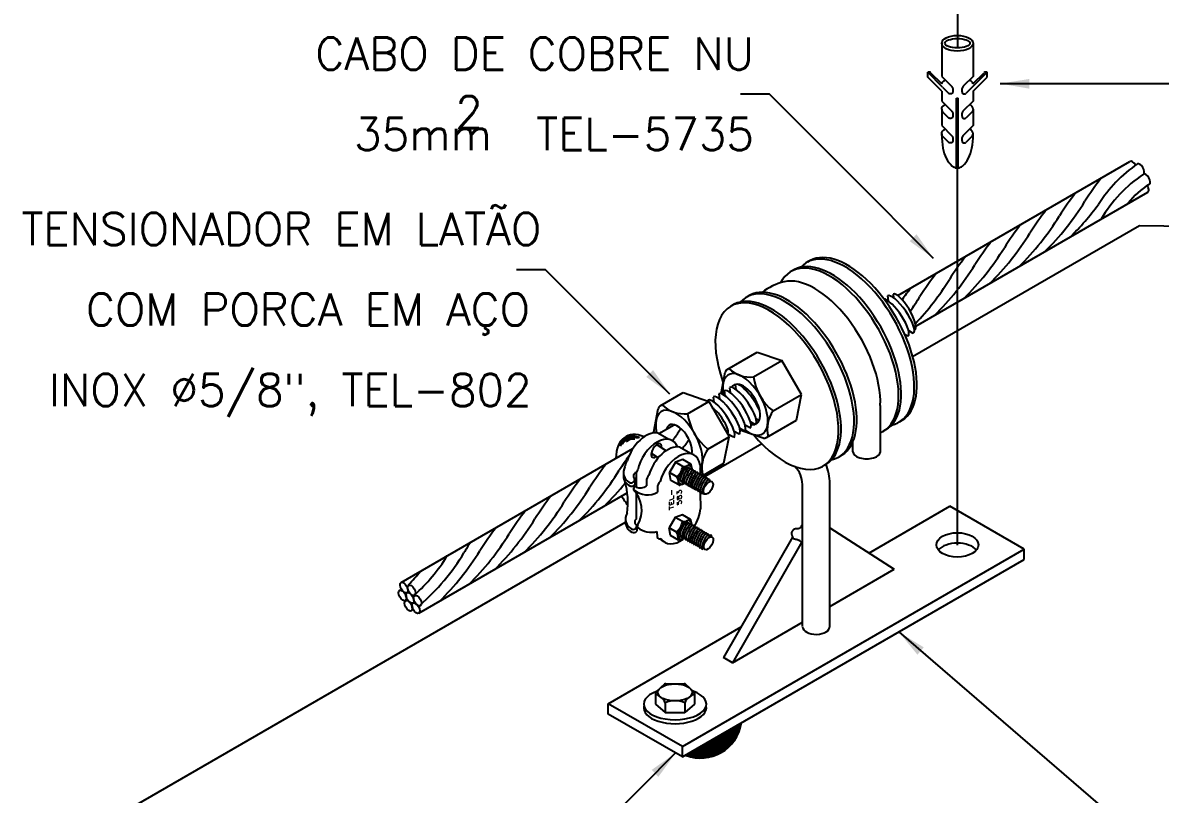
# Model space of a CAD drawing. Header units: millimetres. Extents: x -5911.2 to -5896.7, y -4777.2 to -4762.7.
# Drawn here: x -5908.96 to -5901.89, y -4770.93 to -4766.14 of the extents above; entities that cross this region are included whole.
import ezdxf
from ezdxf.enums import TextEntityAlignment as Align

# ---------------------------------------------------------------- set-up
doc = ezdxf.new("R2010")
doc.units = ezdxf.units.MM
doc.header["$LTSCALE"] = 10
doc.linetypes.add('DASHDOT2', pattern=[0.5, 0.25, -0.125, 0, -0.125])
doc.layers.add('Termotécnica', color=7, linetype='Continuous')
doc.styles.add('140CL', font='romans.shx', dxfattribs={"height": 3.5})
doc.styles.add('r80', font='romans.shx')

msp = doc.modelspace()

# ---------------------------------------------------------------- linework, layer by layer
at = {"layer": 'Termotécnica', "color": 1, "linetype": 'DASHDOT2'}
for p, q in [((-5903.1479, -4765.9825), (-5903.1479, -4766.2952)), ((-5903.1479, -4769.3852), (-5903.1479, -4766.6066))]:
    msp.add_line(p, q, dxfattribs=at)
at = {"layer": 'Termotécnica', "color": 2}
for p, q in [((-5903.2455, -4766.2659), (-5903.2455, -4766.4719)), ((-5903.0504, -4766.2659), (-5903.0504, -4766.4719)), ((-5903.3322, -4766.4771), (-5903.3322, -4766.4464)), ((-5903.2403, -4766.5384), (-5903.3322, -4766.4464)), ((-5903.2449, -4766.5184), (-5903.3147, -4766.4486)), ((-5903.2455, -4766.4719), (-5903.1842, -4766.5332)), ((-5903.0504, -4766.4719), (-5903.1117, -4766.5332)), ((-5903.0556, -4766.5384), (-5902.9636, -4766.4464)), ((-5903.0509, -4766.5184), (-5902.9811, -4766.4486)), ((-5902.9636, -4766.4771), (-5902.9636, -4766.4464)), ((-5903.2455, -4766.5638), (-5903.3322, -4766.4771)), ((-5903.2403, -4766.5384), (-5903.2003, -4766.5783)), ((-5903.0556, -4766.5384), (-5903.0955, -4766.5783)), ((-5903.0504, -4766.5638), (-5902.9636, -4766.4771)), ((-5902.8814, -4766.5167), (-5900.7099, -4766.5167)), ((-5904.3156, -4766.5832), (-5904.4958, -4766.5832)), ((-5903.8085, -4767.0903), (-5904.3156, -4766.5832)), ((-5903.2455, -4766.5638), (-5903.2455, -4766.6251)), ((-5903.1534, -4767.0406), (-5903.1534, -4766.6066)), ((-5903.1534, -4766.6066), (-5903.1425, -4766.6066)), ((-5903.1425, -4767.0406), (-5903.1425, -4766.6066)), ((-5903.0504, -4766.5638), (-5903.0504, -4766.6251)), ((-5903.2455, -4766.6251), (-5903.1824, -4766.6882)), ((-5903.2455, -4766.6759), (-5903.2455, -4766.7774)), ((-5903.0504, -4766.6251), (-5903.1135, -4766.6882)), ((-5903.0504, -4766.6759), (-5903.0504, -4766.7774)), ((-5903.2455, -4766.7774), (-5903.1824, -4766.8405)), ((-5903.0504, -4766.7774), (-5903.1135, -4766.8405)), ((-5903.2403, -4766.843), (-5903.2003, -4766.8829)), ((-5903.1824, -4766.8405), (-5903.1818, -4766.8415)), ((-5903.1135, -4766.8405), (-5903.1141, -4766.8415)), ((-5903.0556, -4766.843), (-5903.0955, -4766.8829)), ((-5903.5186, -4767.8336), (-5902.0752, -4767.0002)), ((-5903.2962, -4767.6026), (-5903.8085, -4767.0903)), ((-5903.407, -4768.0245), (-5901.9646, -4767.1917)), ((-5903.4261, -4768.2118), (-5902.0161, -4767.3977)), ((-5905.7073, -4767.673), (-5905.8875, -4767.673)), ((-5904.9343, -4768.446), (-5905.7073, -4767.673)), ((-5903.5821, -4767.8357), (-5903.578, -4767.8668)), ((-5903.5474, -4767.8241), (-5903.544, -4767.848)), ((-5903.4554, -4768.0866), (-5903.4758, -4768.075)), ((-5903.422, -4768.0683), (-5903.4516, -4768.0515)), ((-5904.5791, -4768.2931), (-5904.392, -4768.1851)), ((-5904.4152, -4768.3394), (-5904.2394, -4768.2379)), ((-5904.392, -4768.1851), (-5904.2394, -4768.2379)), ((-5904.1174, -4768.4492), (-5904.2394, -4768.2379)), ((-5904.6165, -4768.443), (-5904.5908, -4768.3096)), ((-5904.9953, -4768.5194), (-5904.8522, -4768.4367)), ((-5904.8522, -4768.4367), (-5904.6937, -4768.4917)), ((-5904.6315, -4768.445), (-5904.6274, -4768.4761)), ((-5904.5976, -4768.4254), (-5904.5935, -4768.4565)), ((-5904.5634, -4768.4063), (-5904.5594, -4768.4368)), ((-5904.5295, -4768.3867), (-5904.5255, -4768.4172)), ((-5904.4926, -4768.3894), (-5904.4916, -4768.3976)), ((-5904.2932, -4768.5507), (-5904.1174, -4768.4492)), ((-5904.1479, -4768.6078), (-5904.1174, -4768.4492)), ((-5904.8251, -4768.5675), (-5904.6937, -4768.4917)), ((-5904.6993, -4768.4842), (-5904.6986, -4768.49)), ((-5904.6937, -4768.4917), (-5904.567, -4768.7111)), ((-5904.6654, -4768.4646), (-5904.6614, -4768.4957)), ((-5903.6264, -4768.8043), (-5903.6264, -4768.5165)), ((-5905.0352, -4768.6806), (-5905.0075, -4768.5365)), ((-5905.0042, -4768.6913), (-5904.908, -4768.6358)), ((-5904.4708, -4768.6752), (-5904.5016, -4768.6577)), ((-5904.4372, -4768.6554), (-5904.4677, -4768.6381)), ((-5904.4032, -4768.6358), (-5904.4337, -4768.6186)), ((-5904.3825, -4768.6088), (-5904.3998, -4768.599)), ((-5904.335, -4768.7158), (-5904.1479, -4768.6078)), ((-5904.6983, -4768.7869), (-5904.567, -4768.7111)), ((-5904.5987, -4768.8758), (-5904.567, -4768.7111)), ((-5904.5386, -4768.7143), (-5904.578, -4768.692)), ((-5904.5047, -4768.6947), (-5904.5355, -4768.6773)), ((-5904.4886, -4768.6715), (-5904.3552, -4768.7178)), ((-5906.6062, -4769.6162), (-5905.1646, -4768.7839)), ((-5904.9578, -4768.7974), (-5905.0176, -4768.7597)), ((-5904.7252, -4768.9618), (-5904.3644, -4768.7535)), ((-5903.7971, -4768.8043), (-5903.7971, -4768.7392)), ((-5905.0072, -4768.8414), (-5905.0499, -4768.8145)), ((-5904.9007, -4768.869), (-5904.9379, -4768.9334)), ((-5904.8542, -4768.8529), (-5904.9007, -4768.869)), ((-5904.8553, -4768.8953), (-5904.9007, -4768.869)), ((-5904.8053, -4768.8812), (-5904.8542, -4768.8529)), ((-5904.7372, -4768.9558), (-5904.5987, -4768.8758)), ((-5904.892, -4768.9597), (-5904.9379, -4768.9334)), ((-5904.9286, -4768.9817), (-5904.9379, -4768.9334)), ((-5904.8237, -4768.9035), (-5904.8236, -4768.9096)), ((-5904.8115, -4768.904), (-5904.8114, -4768.9167)), ((-5904.7951, -4768.9204), (-5904.8017, -4768.8862)), ((-5904.7992, -4768.9111), (-5904.7991, -4768.9238)), ((-5904.787, -4768.9182), (-5904.7869, -4768.9308)), ((-5904.774, -4768.9259), (-5904.7739, -4768.9385)), ((-5904.7619, -4768.9326), (-5904.7618, -4768.9453)), ((-5904.7496, -4768.9397), (-5904.7495, -4768.9523)), ((-5904.7373, -4768.9467), (-5904.7372, -4768.9594)), ((-5904.8797, -4769.01), (-5904.9286, -4768.9817)), ((-5904.8447, -4769.0006), (-5904.8735, -4769.0106)), ((-5904.8658, -4768.9878), (-5904.8578, -4768.9817)), ((-5904.8543, -4768.9955), (-5904.8455, -4768.9887)), ((-5904.8421, -4769.0026), (-5904.8333, -4768.9958)), ((-5904.8299, -4769.0096), (-5904.8219, -4769.0035)), ((-5904.8168, -4769.0173), (-5904.8088, -4769.0112)), ((-5904.7252, -4768.9536), (-5904.7251, -4768.9663)), ((-5904.7132, -4768.9606), (-5904.7131, -4768.9732)), ((-5904.7012, -4768.9678), (-5904.7011, -4768.9804)), ((-5904.6883, -4768.9758), (-5904.6882, -4768.9885)), ((-5904.1109, -4769.8894), (-5904.111, -4769.0023)), ((-5903.9402, -4769.8894), (-5903.9403, -4769.0023)), ((-5906.4956, -4769.8077), (-5905.1997, -4769.0595)), ((-5904.8047, -4769.0241), (-5904.7967, -4769.0179)), ((-5904.7924, -4769.0311), (-5904.7844, -4769.025)), ((-5904.7801, -4769.0382), (-5904.7721, -4769.0321)), ((-5904.7681, -4769.0451), (-5904.7601, -4769.039)), ((-5904.756, -4769.052), (-5904.748, -4769.0459)), ((-5904.744, -4769.0592), (-5904.736, -4769.0531)), ((-5904.7311, -4769.0673), (-5904.7231, -4769.0611)), ((-5903.6975, -4769.4334), (-5903.1941, -4769.1427)), ((-5902.7322, -4769.4094), (-5903.1941, -4769.1427)), ((-5904.9028, -4769.212), (-5904.94, -4769.2764)), ((-5904.8563, -4769.1958), (-5904.9028, -4769.212)), ((-5904.8573, -4769.2382), (-5904.9028, -4769.212)), ((-5904.8074, -4769.2241), (-5904.8563, -4769.1958)), ((-5904.7972, -4769.2633), (-5904.8038, -4769.2291)), ((-5908.3948, -4771.0805), (-5905.2113, -4769.2424)), ((-5904.8941, -4769.3027), (-5904.94, -4769.2764)), ((-5904.9307, -4769.3247), (-5904.94, -4769.2764)), ((-5904.8258, -4769.2465), (-5904.8257, -4769.2526)), ((-5904.8258, -4769.2465), (-5904.8257, -4769.2526)), ((-5904.8136, -4769.247), (-5904.8135, -4769.2596)), ((-5904.8013, -4769.254), (-5904.8012, -4769.2667)), ((-5904.7891, -4769.2611), (-5904.789, -4769.2738)), ((-5904.7761, -4769.2688), (-5904.776, -4769.2815)), ((-5904.764, -4769.2755), (-5904.7639, -4769.2882)), ((-5904.7517, -4769.2826), (-5904.7516, -4769.2953)), ((-5904.7394, -4769.2897), (-5904.7393, -4769.3023)), ((-5904.7273, -4769.2966), (-5904.7272, -4769.3092)), ((-5903.9402, -4769.2769), (-5903.541, -4769.5343)), ((-5904.8818, -4769.3529), (-5904.9307, -4769.3247)), ((-5904.8468, -4769.3435), (-5904.8756, -4769.3535)), ((-5904.8679, -4769.3308), (-5904.8599, -4769.3246)), ((-5904.8679, -4769.3308), (-5904.8599, -4769.3246)), ((-5904.8564, -4769.3384), (-5904.8476, -4769.3317)), ((-5904.8442, -4769.3455), (-5904.8354, -4769.3388)), ((-5904.8319, -4769.3526), (-5904.824, -4769.3464)), ((-5904.8189, -4769.3603), (-5904.8109, -4769.3542)), ((-5904.8068, -4769.367), (-5904.7988, -4769.3609)), ((-5904.7945, -4769.3741), (-5904.7865, -4769.3679)), ((-5904.7153, -4769.3035), (-5904.7152, -4769.3162)), ((-5904.7033, -4769.3107), (-5904.7032, -4769.3234)), ((-5904.691, -4769.3184), (-5904.6909, -4769.3311)), ((-5904.6774, -4769.3229), (-5904.6781, -4769.3322)), ((-5904.1718, -4769.3354), (-5904.6014, -4770.0826)), ((-5904.1147, -4769.3644), (-5904.546, -4770.1146)), ((-5904.8569, -4770.6361), (-5902.7322, -4769.4094)), ((-5904.7822, -4769.3811), (-5904.7742, -4769.375)), ((-5904.7702, -4769.388), (-5904.7622, -4769.3819)), ((-5904.7581, -4769.395), (-5904.7501, -4769.3889)), ((-5904.7461, -4769.4022), (-5904.7381, -4769.3961)), ((-5904.7337, -4769.4108), (-5904.7232, -4769.403)), ((-5902.7322, -4769.4734), (-5902.7322, -4769.4094)), ((-5904.8569, -4770.7001), (-5902.7322, -4769.4734)), ((-5903.9402, -4769.7649), (-5903.541, -4769.5343)), ((-5904.546, -4770.1146), (-5904.1109, -4769.8634)), ((-5905.3188, -4770.3694), (-5904.4918, -4769.892)), ((-5903.5123, -4769.9238), (-5902.2152, -4771.0403)), ((-5904.546, -4770.1146), (-5904.6014, -4770.0826)), ((-5904.9674, -4770.2487), (-5905.0208, -4770.2949)), ((-5904.9595, -4770.2457), (-5904.8467, -4770.2457)), ((-5904.8387, -4770.2487), (-5904.7854, -4770.2949)), ((-5905.025, -4770.3041), (-5905.025, -4770.3717)), ((-5904.7811, -4770.3041), (-5904.7811, -4770.3717)), ((-5905.3188, -4770.4334), (-5905.3188, -4770.3694)), ((-5904.8569, -4770.6361), (-5905.3188, -4770.3694)), ((-5905.025, -4770.3717), (-5904.964, -4770.4245)), ((-5904.964, -4770.3634), (-5904.964, -4770.4245)), ((-5904.964, -4770.4245), (-5904.8421, -4770.4245)), ((-5904.8421, -4770.3634), (-5904.8421, -4770.4245)), ((-5904.7811, -4770.3717), (-5904.8421, -4770.4245)), ((-5904.8569, -4770.7001), (-5905.3188, -4770.4334)), ((-5904.8569, -4770.7001), (-5904.8569, -4770.6361)), ((-5904.8991, -4770.6757), (-5907.4551, -4773.2316))]:
    msp.add_line(p, q, dxfattribs=at)
at = {"layer": 'Termotécnica', "color": 3}
for p, q in [((-5904.9413, -4768.7276), (-5905.0109, -4768.6875)), ((-5904.8073, -4768.8157), (-5904.876, -4768.7755)), ((-5905.1447, -4768.9337), (-5905.1447, -4769.0226)), ((-5904.7464, -4768.886), (-5904.7464, -4768.9498)), ((-5905.1538, -4768.9773), (-5905.1537, -4769.0094)), ((-5905.0802, -4768.9861), (-5905.0802, -4769.0165)), ((-5904.8336, -4768.9967), (-5904.8352, -4768.9973)), ((-5905.1447, -4769.0586), (-5905.1447, -4769.2219)), ((-5905.0113, -4769.026), (-5905.0113, -4769.0544)), ((-5904.7462, -4769.0578), (-5904.7454, -4769.1615)), ((-5905.141, -4769.2655), (-5905.1409, -4769.2976)), ((-5905.0159, -4769.2995), (-5905.0144, -4769.3357)), ((-5904.9719, -4769.3628), (-5904.9948, -4769.3449)), ((-5904.8357, -4769.3397), (-5904.8373, -4769.3402))]:
    msp.add_line(p, q, dxfattribs=at)
at = {"layer": 'Termotécnica', "color": 2}
for points in [[(-5903.2449, -4766.5184, -0.122515), (-5903.2395, -4766.5071, -0.074458), (-5903.2241, -4766.4933, -0.064948)], [(-5903.0509, -4766.5184, 0.122515), (-5903.0563, -4766.5071, 0.074458), (-5903.0718, -4766.4933)], [(-5903.2455, -4766.6759), (-5903.2455, -4766.6759, -0.174705), (-5903.2395, -4766.6594, -0.071912), (-5903.2247, -4766.6459)], [(-5903.2455, -4766.6759, 0.215113), (-5903.2397, -4766.6913), (-5903.2397, -4766.6913), (-5903.2003, -4766.7306)], [(-5903.2241, -4766.6456), (-5903.2241, -4766.6456, -0.001267), (-5903.2244, -4766.6462)], [(-5903.0502, -4766.6759, -0.215113), (-5903.056, -4766.6913), (-5903.056, -4766.6913), (-5903.0954, -4766.7306)], [(-5903.0502, -4766.6759), (-5903.0502, -4766.6759, 0.174705), (-5903.0562, -4766.6594, 0.071912), (-5903.071, -4766.6459)], [(-5903.2455, -4766.8282, -0.174705), (-5903.2395, -4766.8117, -0.074458), (-5903.2241, -4766.7979)], [(-5903.0504, -4766.8282, 0.174705), (-5903.0563, -4766.8117, 0.071912), (-5903.0712, -4766.7982)], [(-5903.2455, -4766.8281, 0.003685), (-5903.2455, -4766.8345, 0.048405), (-5903.2374, -4766.9182, 0.062165), (-5903.217, -4766.9804, 0.102796), (-5903.1806, -4767.0286, 0.153617), (-5903.1534, -4767.0406)], [(-5903.2417, -4766.8418, -0.138405), (-5903.2455, -4766.8282, -0.174705)], [(-5903.2403, -4766.843, -0.021127), (-5903.2417, -4766.8418, -0.170198)], [(-5903.1425, -4767.0406, 0.153617), (-5903.1153, -4767.0286, 0.102796), (-5903.0789, -4766.9804, 0.062165), (-5903.0584, -4766.9182, 0.048405), (-5903.0503, -4766.8345, 0.003585), (-5903.0504, -4766.8283)], [(-5903.0556, -4766.843, 0.021127), (-5903.0542, -4766.8418)], [(-5903.0542, -4766.8418, 0.174705), (-5903.0504, -4766.8282)]]:
    msp.add_lwpolyline(points, format="xyb", dxfattribs=at)
for points in [[(-5903.1842, -4766.5332), (-5903.1829, -4766.5351), (-5903.1818, -4766.5369), (-5903.1808, -4766.5385), (-5903.18, -4766.5399), (-5903.1793, -4766.5412), (-5903.1787, -4766.5424), (-5903.1782, -4766.5435), (-5903.1778, -4766.5445), (-5903.1774, -4766.5454), (-5903.1771, -4766.5462), (-5903.1768, -4766.547), (-5903.1766, -4766.5478), (-5903.1763, -4766.5485), (-5903.1762, -4766.5492), (-5903.176, -4766.55), (-5903.1759, -4766.5507), (-5903.1757, -4766.5515), (-5903.1756, -4766.5523), (-5903.1755, -4766.5531), (-5903.1754, -4766.5539), (-5903.1754, -4766.5548), (-5903.1753, -4766.5557), (-5903.1753, -4766.5566), (-5903.1753, -4766.5575), (-5903.1753, -4766.5584), (-5903.1754, -4766.5593), (-5903.1755, -4766.5603), (-5903.1756, -4766.5612), (-5903.1757, -4766.5622), (-5903.1758, -4766.5631), (-5903.176, -4766.564), (-5903.1761, -4766.5649), (-5903.1762, -4766.5658), (-5903.1764, -4766.5667), (-5903.1765, -4766.5675), (-5903.1767, -4766.5683), (-5903.1769, -4766.5692), (-5903.177, -4766.57), (-5903.1772, -4766.5707), (-5903.1774, -4766.5715), (-5903.1777, -4766.5722), (-5903.178, -4766.573), (-5903.1782, -4766.5737), (-5903.1785, -4766.5744), (-5903.1789, -4766.575), (-5903.1792, -4766.5756), (-5903.1796, -4766.5762), (-5903.18, -4766.5767), (-5903.1804, -4766.5772), (-5903.1808, -4766.5776), (-5903.1812, -4766.578), (-5903.1816, -4766.5784), (-5903.1821, -4766.5787), (-5903.1826, -4766.579), (-5903.183, -4766.5792), (-5903.1835, -4766.5795), (-5903.184, -4766.5796), (-5903.1845, -4766.5798), (-5903.185, -4766.58), (-5903.1856, -4766.5801), (-5903.1862, -4766.5802), (-5903.1869, -4766.5803), (-5903.1876, -4766.5804), (-5903.1885, -4766.5805), (-5903.1894, -4766.5805), (-5903.1904, -4766.5806), (-5903.1916, -4766.5805), (-5903.1929, -4766.5804), (-5903.1945, -4766.5802), (-5903.1962, -4766.5797), (-5903.1981, -4766.5791), (-5903.2003, -4766.5783)], [(-5903.1117, -4766.5332), (-5903.113, -4766.5351), (-5903.1141, -4766.5369), (-5903.115, -4766.5385), (-5903.1159, -4766.5399), (-5903.1166, -4766.5412), (-5903.1171, -4766.5424), (-5903.1176, -4766.5435), (-5903.1181, -4766.5445), (-5903.1185, -4766.5454), (-5903.1188, -4766.5462), (-5903.1191, -4766.547), (-5903.1193, -4766.5478), (-5903.1195, -4766.5485), (-5903.1197, -4766.5492), (-5903.1199, -4766.55), (-5903.12, -4766.5507), (-5903.1201, -4766.5515), (-5903.1203, -4766.5523), (-5903.1204, -4766.5531), (-5903.1204, -4766.5539), (-5903.1205, -4766.5548), (-5903.1206, -4766.5557), (-5903.1206, -4766.5566), (-5903.1206, -4766.5575), (-5903.1205, -4766.5584), (-5903.1205, -4766.5593), (-5903.1204, -4766.5603), (-5903.1203, -4766.5612), (-5903.1202, -4766.5622), (-5903.12, -4766.5631), (-5903.1199, -4766.564), (-5903.1198, -4766.5649), (-5903.1196, -4766.5658), (-5903.1195, -4766.5667), (-5903.1193, -4766.5675), (-5903.1192, -4766.5683), (-5903.119, -4766.5692), (-5903.1188, -4766.57), (-5903.1186, -4766.5707), (-5903.1184, -4766.5715), (-5903.1182, -4766.5722), (-5903.1179, -4766.573), (-5903.1176, -4766.5737), (-5903.1173, -4766.5744), (-5903.117, -4766.575), (-5903.1167, -4766.5756), (-5903.1163, -4766.5762), (-5903.1159, -4766.5767), (-5903.1155, -4766.5772), (-5903.1151, -4766.5776), (-5903.1147, -4766.578), (-5903.1142, -4766.5784), (-5903.1138, -4766.5787), (-5903.1133, -4766.579), (-5903.1128, -4766.5792), (-5903.1124, -4766.5795), (-5903.1119, -4766.5796), (-5903.1114, -4766.5798), (-5903.1108, -4766.58), (-5903.1103, -4766.5801), (-5903.1097, -4766.5802), (-5903.109, -4766.5803), (-5903.1082, -4766.5804), (-5903.1074, -4766.5805), (-5903.1065, -4766.5805), (-5903.1054, -4766.5806), (-5903.1043, -4766.5805), (-5903.1029, -4766.5804), (-5903.1014, -4766.5802), (-5903.0997, -4766.5797), (-5903.0977, -4766.5791), (-5903.0955, -4766.5783)], [(-5903.1824, -4766.6882), (-5903.1818, -4766.6892), (-5903.1808, -4766.6908), (-5903.18, -4766.6922), (-5903.1793, -4766.6935), (-5903.1787, -4766.6947), (-5903.1782, -4766.6958), (-5903.1778, -4766.6968), (-5903.1774, -4766.6977), (-5903.1771, -4766.6985), (-5903.1768, -4766.6993), (-5903.1766, -4766.7001), (-5903.1763, -4766.7008), (-5903.1762, -4766.7015), (-5903.176, -4766.7023), (-5903.1759, -4766.703), (-5903.1757, -4766.7038), (-5903.1756, -4766.7046), (-5903.1755, -4766.7054), (-5903.1754, -4766.7062), (-5903.1754, -4766.7071), (-5903.1753, -4766.708), (-5903.1753, -4766.7089), (-5903.1753, -4766.7098), (-5903.1753, -4766.7107), (-5903.1754, -4766.7116), (-5903.1755, -4766.7126), (-5903.1756, -4766.7135), (-5903.1757, -4766.7144), (-5903.1758, -4766.7154), (-5903.176, -4766.7163), (-5903.1761, -4766.7172), (-5903.1762, -4766.7181), (-5903.1764, -4766.7189), (-5903.1765, -4766.7198), (-5903.1767, -4766.7206), (-5903.1769, -4766.7214), (-5903.177, -4766.7222), (-5903.1772, -4766.723), (-5903.1774, -4766.7238), (-5903.1777, -4766.7245), (-5903.178, -4766.7253), (-5903.1782, -4766.726), (-5903.1785, -4766.7266), (-5903.1789, -4766.7273), (-5903.1792, -4766.7279), (-5903.1796, -4766.7285), (-5903.18, -4766.729), (-5903.1804, -4766.7295), (-5903.1808, -4766.7299), (-5903.1812, -4766.7303), (-5903.1816, -4766.7307), (-5903.1821, -4766.731), (-5903.1826, -4766.7313), (-5903.183, -4766.7315), (-5903.1835, -4766.7317), (-5903.184, -4766.7319), (-5903.1845, -4766.7321), (-5903.185, -4766.7323), (-5903.1856, -4766.7324), (-5903.1862, -4766.7325), (-5903.1869, -4766.7326), (-5903.1876, -4766.7327), (-5903.1885, -4766.7328), (-5903.1894, -4766.7328), (-5903.1904, -4766.7329), (-5903.1916, -4766.7328), (-5903.1929, -4766.7327), (-5903.1945, -4766.7325), (-5903.1962, -4766.732), (-5903.1981, -4766.7314), (-5903.2003, -4766.7306)], [(-5903.1135, -4766.6882), (-5903.1141, -4766.6892), (-5903.115, -4766.6908), (-5903.1159, -4766.6922), (-5903.1166, -4766.6935), (-5903.1171, -4766.6947), (-5903.1176, -4766.6958), (-5903.1181, -4766.6968), (-5903.1185, -4766.6977), (-5903.1188, -4766.6985), (-5903.1191, -4766.6993), (-5903.1193, -4766.7001), (-5903.1195, -4766.7008), (-5903.1197, -4766.7015), (-5903.1199, -4766.7023), (-5903.12, -4766.703), (-5903.1201, -4766.7038), (-5903.1203, -4766.7046), (-5903.1204, -4766.7054), (-5903.1204, -4766.7062), (-5903.1205, -4766.7071), (-5903.1206, -4766.708), (-5903.1206, -4766.7089), (-5903.1206, -4766.7098), (-5903.1205, -4766.7107), (-5903.1205, -4766.7116), (-5903.1204, -4766.7126), (-5903.1203, -4766.7135), (-5903.1202, -4766.7144), (-5903.12, -4766.7154), (-5903.1199, -4766.7163), (-5903.1198, -4766.7172), (-5903.1196, -4766.7181), (-5903.1195, -4766.7189), (-5903.1193, -4766.7198), (-5903.1192, -4766.7206), (-5903.119, -4766.7214), (-5903.1188, -4766.7222), (-5903.1186, -4766.723), (-5903.1184, -4766.7238), (-5903.1182, -4766.7245), (-5903.1179, -4766.7253), (-5903.1176, -4766.726), (-5903.1173, -4766.7266), (-5903.117, -4766.7273), (-5903.1167, -4766.7279), (-5903.1163, -4766.7285), (-5903.1159, -4766.729), (-5903.1155, -4766.7295), (-5903.1151, -4766.7299), (-5903.1147, -4766.7303), (-5903.1142, -4766.7307), (-5903.1138, -4766.731), (-5903.1133, -4766.7313), (-5903.1128, -4766.7315), (-5903.1124, -4766.7317), (-5903.1119, -4766.7319), (-5903.1114, -4766.7321), (-5903.1108, -4766.7323), (-5903.1103, -4766.7324), (-5903.1097, -4766.7325), (-5903.109, -4766.7326), (-5903.1082, -4766.7327), (-5903.1074, -4766.7328), (-5903.1065, -4766.7328), (-5903.1054, -4766.7329), (-5903.1043, -4766.7328), (-5903.1029, -4766.7327), (-5903.1014, -4766.7325), (-5903.0997, -4766.732), (-5903.0977, -4766.7314), (-5903.0955, -4766.7306)], [(-5903.1818, -4766.8415), (-5903.1818, -4766.8415), (-5903.1808, -4766.8431), (-5903.18, -4766.8445), (-5903.1793, -4766.8458), (-5903.1787, -4766.847), (-5903.1782, -4766.8481), (-5903.1778, -4766.8491), (-5903.1774, -4766.85), (-5903.1771, -4766.8508), (-5903.1768, -4766.8516), (-5903.1766, -4766.8524), (-5903.1763, -4766.8531), (-5903.1762, -4766.8538), (-5903.176, -4766.8546), (-5903.1759, -4766.8553), (-5903.1757, -4766.8561), (-5903.1756, -4766.8569), (-5903.1755, -4766.8577), (-5903.1754, -4766.8585), (-5903.1754, -4766.8594), (-5903.1753, -4766.8603), (-5903.1753, -4766.8612), (-5903.1753, -4766.8621), (-5903.1753, -4766.863), (-5903.1754, -4766.8639), (-5903.1755, -4766.8649), (-5903.1756, -4766.8658), (-5903.1757, -4766.8667), (-5903.1758, -4766.8677), (-5903.176, -4766.8686), (-5903.1761, -4766.8695), (-5903.1762, -4766.8704), (-5903.1764, -4766.8712), (-5903.1765, -4766.8721), (-5903.1767, -4766.8729), (-5903.1769, -4766.8737), (-5903.177, -4766.8745), (-5903.1772, -4766.8753), (-5903.1774, -4766.8761), (-5903.1777, -4766.8768), (-5903.178, -4766.8776), (-5903.1782, -4766.8783), (-5903.1785, -4766.8789), (-5903.1789, -4766.8796), (-5903.1792, -4766.8802), (-5903.1796, -4766.8808), (-5903.18, -4766.8813), (-5903.1804, -4766.8818), (-5903.1808, -4766.8822), (-5903.1812, -4766.8826), (-5903.1816, -4766.883), (-5903.1821, -4766.8833), (-5903.1826, -4766.8836), (-5903.183, -4766.8838), (-5903.1835, -4766.884), (-5903.184, -4766.8842), (-5903.1845, -4766.8844), (-5903.185, -4766.8845), (-5903.1856, -4766.8847), (-5903.1862, -4766.8848), (-5903.1869, -4766.8849), (-5903.1876, -4766.885), (-5903.1885, -4766.8851), (-5903.1894, -4766.8851), (-5903.1904, -4766.8852), (-5903.1916, -4766.8851), (-5903.1929, -4766.885), (-5903.1945, -4766.8848), (-5903.1962, -4766.8843), (-5903.1981, -4766.8837), (-5903.2003, -4766.8829)], [(-5903.1141, -4766.8415), (-5903.1141, -4766.8415), (-5903.115, -4766.8431), (-5903.1159, -4766.8445), (-5903.1166, -4766.8458), (-5903.1171, -4766.847), (-5903.1176, -4766.8481), (-5903.1181, -4766.8491), (-5903.1185, -4766.85), (-5903.1188, -4766.8508), (-5903.1191, -4766.8516), (-5903.1193, -4766.8524), (-5903.1195, -4766.8531), (-5903.1197, -4766.8538), (-5903.1199, -4766.8546), (-5903.12, -4766.8553), (-5903.1201, -4766.8561), (-5903.1203, -4766.8569), (-5903.1204, -4766.8577), (-5903.1204, -4766.8585), (-5903.1205, -4766.8594), (-5903.1206, -4766.8603), (-5903.1206, -4766.8612), (-5903.1206, -4766.8621), (-5903.1205, -4766.863), (-5903.1205, -4766.8639), (-5903.1204, -4766.8649), (-5903.1203, -4766.8658), (-5903.1202, -4766.8667), (-5903.12, -4766.8677), (-5903.1199, -4766.8686), (-5903.1198, -4766.8695), (-5903.1196, -4766.8704), (-5903.1195, -4766.8712), (-5903.1193, -4766.8721), (-5903.1192, -4766.8729), (-5903.119, -4766.8737), (-5903.1188, -4766.8745), (-5903.1186, -4766.8753), (-5903.1184, -4766.8761), (-5903.1182, -4766.8768), (-5903.1179, -4766.8776), (-5903.1176, -4766.8783), (-5903.1173, -4766.8789), (-5903.117, -4766.8796), (-5903.1167, -4766.8802), (-5903.1163, -4766.8808), (-5903.1159, -4766.8813), (-5903.1155, -4766.8818), (-5903.1151, -4766.8822), (-5903.1147, -4766.8826), (-5903.1142, -4766.883), (-5903.1138, -4766.8833), (-5903.1133, -4766.8836), (-5903.1128, -4766.8838), (-5903.1124, -4766.884), (-5903.1119, -4766.8842), (-5903.1114, -4766.8844), (-5903.1108, -4766.8845), (-5903.1103, -4766.8847), (-5903.1097, -4766.8848), (-5903.109, -4766.8849), (-5903.1082, -4766.885), (-5903.1074, -4766.8851), (-5903.1065, -4766.8851), (-5903.1054, -4766.8852), (-5903.1043, -4766.8851), (-5903.1029, -4766.885), (-5903.1014, -4766.8848), (-5903.0997, -4766.8843), (-5903.0977, -4766.8837), (-5903.0955, -4766.8829)], [(-5902.0161, -4767.3977), (-5901.7132, -4767.4015)]]:
    msp.add_lwpolyline(points, dxfattribs=at)
at = {"layer": 'Termotécnica', "color": 1}
msp.add_lwpolyline([(-5904.111, -4769.2556), (-5904.1158, -4769.2629), (-5904.1199, -4769.2686), (-5904.1231, -4769.273), (-5904.1258, -4769.2762), (-5904.1281, -4769.2785), (-5904.13, -4769.2801), (-5904.1316, -4769.2811), (-5904.1332, -4769.2818), (-5904.1348, -4769.2823), (-5904.1365, -4769.2826), (-5904.1382, -4769.2829), (-5904.1399, -4769.283), (-5904.1418, -4769.2831), (-5904.1437, -4769.2832), (-5904.1457, -4769.2832), (-5904.1478, -4769.2833), (-5904.1499, -4769.2834), (-5904.1522, -4769.2835), (-5904.1544, -4769.2837), (-5904.1566, -4769.2839), (-5904.1588, -4769.2843), (-5904.1609, -4769.2847), (-5904.1628, -4769.2853), (-5904.1646, -4769.286), (-5904.1661, -4769.2869), (-5904.1675, -4769.288), (-5904.1687, -4769.2891), (-5904.1697, -4769.2903), (-5904.1707, -4769.2916), (-5904.1716, -4769.293), (-5904.1724, -4769.2944), (-5904.1732, -4769.2958), (-5904.1739, -4769.2971), (-5904.1747, -4769.2985), (-5904.1755, -4769.2998), (-5904.1762, -4769.3011), (-5904.1768, -4769.3023), (-5904.1774, -4769.3036), (-5904.178, -4769.3048), (-5904.1784, -4769.3059), (-5904.1787, -4769.3071), (-5904.179, -4769.3082), (-5904.1791, -4769.3093), (-5904.1792, -4769.3105), (-5904.1792, -4769.3117), (-5904.1791, -4769.313), (-5904.1789, -4769.3144), (-5904.1786, -4769.3159), (-5904.1783, -4769.3176), (-5904.1778, -4769.3194), (-5904.1774, -4769.3213), (-5904.1768, -4769.3232), (-5904.1761, -4769.3252), (-5904.1754, -4769.3273), (-5904.1747, -4769.3293), (-5904.1738, -4769.3313), (-5904.1729, -4769.3333), (-5904.172, -4769.3352), (-5904.1709, -4769.337), (-5904.1698, -4769.3387), (-5904.1685, -4769.3402), (-5904.1672, -4769.3417), (-5904.1658, -4769.3429), (-5904.1642, -4769.344), (-5904.1625, -4769.3448), (-5904.1607, -4769.3455), (-5904.1589, -4769.346), (-5904.157, -4769.3464), (-5904.1551, -4769.3467), (-5904.1533, -4769.347), (-5904.1515, -4769.3473), (-5904.1498, -4769.3475), (-5904.1482, -4769.3478), (-5904.1467, -4769.3482), (-5904.1452, -4769.3486), (-5904.1439, -4769.349), (-5904.1425, -4769.3495), (-5904.1411, -4769.35), (-5904.1398, -4769.3505), (-5904.1383, -4769.3511), (-5904.1369, -4769.3518), (-5904.1353, -4769.3525), (-5904.1336, -4769.3532), (-5904.1319, -4769.3541), (-5904.1301, -4769.3551), (-5904.1282, -4769.3562), (-5904.1262, -4769.3574), (-5904.124, -4769.3588), (-5904.1218, -4769.3604), (-5904.1193, -4769.362), (-5904.1163, -4769.3637), (-5904.1127, -4769.3653), (-5904.111, -4769.3658)], dxfattribs=at)
at = {"layer": 'Termotécnica', "color": 2}
for centre, radius, start, end in [((-5903.3252, -4766.4624), 0.0174, 52.5475, 113.32623), ((-5902.9705, -4766.4624), 0.0174, 66.67377, 127.4525), ((-5904.152, -4768.0761), 0.3356, 102.57286, 128.7683), ((-5904.5669, -4768.3142), 0.0244, 120, 169.11543), ((-5904.4355, -4768.152), 0.1885, 225.49902, 276.18925), ((-5904.0927, -4768.2941), 0.3256, 187.9752, 232.00307), ((-5904.9826, -4768.5413), 0.0253, 120, 169.11647), ((-5904.8459, -4768.3722), 0.1964, 225.58178, 276.10648), ((-5904.4902, -4768.5204), 0.3382, 187.99693, 232.0248), ((-5904.1404, -4768.6621), 0.1891, 143.89352, 194.41822), ((-5905.0103, -4768.6853), 0.0253, 169.11647, 187.54097), ((-5904.4806, -4768.6484), 0.0244, 221.38244, 250.88353), ((-5904.3472, -4768.6947), 0.0244, 250.88353, 300), ((-5904.5403, -4768.9025), 0.1958, 143.81075, 194.50098), ((-5904.9535, -4768.8815), 0.0992, 307.9752, 352.00307), ((-5904.8491, -4768.838), 0.0576, 263.89352, 314.41822), ((-5904.809, -4768.8876), 0.00744, 10.88353, 60), ((-5904.2647, -4769.0069), 0.1537, 0.18683, 46.0883), ((-5904.2822, -4769.0106), 0.342, 1.39558, 22.30488), ((-5904.9388, -4768.9936), 0.0574, 345.49902, 36.18925), ((-5904.876, -4769.0036), 0.00744, 240, 289.11543), ((-5904.8512, -4769.1809), 0.0576, 263.89352, 314.41822), ((-5904.8111, -4769.2305), 0.00744, 10.88353, 60), ((-5904.9556, -4769.2244), 0.0992, 307.9752, 352.00307), ((-5904.9409, -4769.3365), 0.0574, 345.49902, 36.18925), ((-5904.8781, -4769.3465), 0.00744, 240, 289.11543), ((-5904.9595, -4770.2579), 0.0122, 90, 130.88353), ((-5904.8467, -4770.2579), 0.0122, 49.11543, 90), ((-5905.0128, -4770.3041), 0.0122, 130.88353, 180), ((-5905.0504, -4770.4017), 0.0944, 23.89352, 74.41822), ((-5904.9031, -4770.5142), 0.1626, 67.9752, 112.00307), ((-5904.756, -4770.4014), 0.0942, 105.49902, 156.18925), ((-5904.7933, -4770.3041), 0.0122, 0, 49.11543), ((-5904.7442, -4770.4505), 0.2566, 249.66246, 350.36524), ((-5904.7442, -4770.4505), 0.2561, 249.66246, 350.25121), ((-5904.7442, -4770.4505), 0.2556, 249.87207, 350.15562), ((-5904.7442, -4770.4505), 0.2551, 249.96818, 350.05952), ((-5904.7442, -4770.4505), 0.2545, 250.06481, 349.96289), ((-5904.7442, -4770.4505), 0.254, 250.16196, 349.86573), ((-5904.7442, -4770.4505), 0.2535, 250.25965, 349.76805), ((-5904.7442, -4770.4505), 0.253, 250.35788, 349.66982), ((-5904.7442, -4770.4505), 0.2525, 250.45665, 349.57105), ((-5904.7442, -4770.4505), 0.252, 250.55596, 349.47174), ((-5904.7442, -4770.4505), 0.2515, 250.65583, 349.37187), ((-5904.7442, -4770.4505), 0.251, 250.75626, 349.27144), ((-5904.7442, -4770.4505), 0.2504, 250.85725, 349.17045), ((-5904.7442, -4770.4505), 0.2499, 250.9588, 349.06889), ((-5904.7442, -4770.4505), 0.2494, 251.06094, 348.96676), ((-5904.7442, -4770.4505), 0.2489, 251.16365, 348.86405), ((-5904.7442, -4770.4505), 0.2484, 251.26695, 348.76075), ((-5904.7442, -4770.4505), 0.2479, 251.37084, 348.65686), ((-5904.7442, -4770.4505), 0.2474, 251.47533, 348.55237), ((-5904.7442, -4770.4505), 0.2469, 251.58042, 348.44728), ((-5904.7442, -4770.4505), 0.2464, 251.68612, 348.34158), ((-5904.7442, -4770.4505), 0.2458, 251.79243, 348.23526), ((-5904.7442, -4770.4505), 0.2453, 251.89937, 348.12833), ((-5904.7442, -4770.4505), 0.2448, 252.00694, 348.02076), ((-5904.7442, -4770.4505), 0.2443, 252.11513, 347.91256), ((-5904.7442, -4770.4505), 0.2438, 252.22397, 347.80372), ((-5904.7442, -4770.4505), 0.2433, 252.33346, 347.69424), ((-5904.7442, -4770.4505), 0.2428, 252.4436, 347.5841), ((-5904.7442, -4770.4505), 0.2423, 252.5544, 347.4733), ((-5904.7442, -4770.4505), 0.2417, 252.66587, 347.36183), ((-5904.7442, -4770.4505), 0.2412, 252.77801, 347.24968), ((-5904.7442, -4770.4505), 0.2407, 252.89084, 347.13686), ((-5904.7442, -4770.4505), 0.2402, 253.00435, 347.02335), ((-5904.7442, -4770.4505), 0.2397, 253.11856, 346.90913), ((-5904.7442, -4770.4505), 0.2392, 253.23348, 346.79422), ((-5904.7442, -4770.4505), 0.2387, 253.3491, 346.67859), ((-5904.7442, -4770.4505), 0.2382, 253.46545, 346.56225), ((-5904.7442, -4770.4505), 0.2376, 253.58252, 346.44518), ((-5904.7442, -4770.4505), 0.2371, 253.70033, 346.32737), ((-5904.7442, -4770.4505), 0.2366, 253.81888, 346.20882), ((-5904.7442, -4770.4505), 0.2361, 253.93818, 346.08952), ((-5904.7442, -4770.4505), 0.2356, 254.05824, 345.96945), ((-5904.7442, -4770.4505), 0.2351, 254.17907, 345.84862), ((-5904.7442, -4770.4505), 0.2346, 254.30068, 345.72702), ((-5904.7442, -4770.4505), 0.2341, 254.42308, 345.60462), ((-5904.7442, -4770.4505), 0.2336, 254.54626, 345.48143), ((-5904.7442, -4770.4505), 0.233, 254.67026, 345.35744), ((-5904.7442, -4770.4505), 0.2325, 254.79506, 345.23263), ((-5904.7442, -4770.4505), 0.232, 254.92069, 345.10701), ((-5904.7442, -4770.4505), 0.2315, 255.04716, 344.98054), ((-5904.7442, -4770.4505), 0.231, 255.17446, 344.85324), ((-5904.7442, -4770.4505), 0.2305, 255.30262, 344.72508), ((-5904.7442, -4770.4505), 0.23, 255.43164, 344.59606), ((-5904.7442, -4770.4505), 0.2295, 255.56153, 344.46617), ((-5904.7442, -4770.4505), 0.2289, 255.69231, 344.33539), ((-5904.7442, -4770.4505), 0.2284, 255.82398, 344.20371), ((-5904.7442, -4770.4505), 0.2279, 255.95656, 344.07114), ((-5904.7442, -4770.4505), 0.2274, 256.09006, 343.93764), ((-5904.7442, -4770.4505), 0.2269, 256.22448, 343.80322), ((-5904.7442, -4770.4505), 0.2264, 256.35985, 343.66785), ((-5904.7442, -4770.4505), 0.2259, 256.49616, 343.53154), ((-5904.7442, -4770.4505), 0.2254, 256.63344, 343.39426), ((-5904.7442, -4770.4505), 0.2248, 256.7717, 343.256), ((-5904.7442, -4770.4505), 0.2243, 256.91095, 343.11675), ((-5904.7442, -4770.4505), 0.2238, 257.05119, 342.9765), ((-5904.7442, -4770.4505), 0.2233, 257.19246, 342.83524), ((-5904.7442, -4770.4505), 0.2233, 257.19246, 342.83524), ((-5904.7442, -4770.4505), 0.2228, 257.33475, 342.69295), ((-5904.7442, -4770.4505), 0.2223, 257.47809, 342.54961), ((-5904.7442, -4770.4505), 0.2218, 257.62248, 342.40522), ((-5904.7442, -4770.4505), 0.2213, 257.76794, 342.25976), ((-5904.7442, -4770.4505), 0.2207, 257.91449, 342.11321), ((-5904.7442, -4770.4505), 0.2202, 258.06214, 341.96556), ((-5904.7442, -4770.4505), 0.2197, 258.2109, 341.8168), ((-5904.7442, -4770.4505), 0.2192, 258.3608, 341.6669), ((-5904.7442, -4770.4505), 0.2187, 258.51184, 341.51586), ((-5904.7442, -4770.4505), 0.2182, 258.66405, 341.36365), ((-5904.7442, -4770.4505), 0.2177, 258.81743, 341.21027), ((-5904.7442, -4770.4505), 0.2172, 258.97202, 341.05568), ((-5904.7442, -4770.4505), 0.2167, 259.12781, 340.89988), ((-5904.7442, -4770.4505), 0.2161, 259.28485, 340.74285), ((-5904.7442, -4770.4505), 0.2156, 259.44313, 340.58457), ((-5904.7442, -4770.4505), 0.2151, 259.60268, 340.42502), ((-5904.7442, -4770.4505), 0.2146, 259.76352, 340.26418), ((-5904.7442, -4770.4505), 0.2141, 259.92567, 340.10203), ((-5904.7442, -4770.4505), 0.2136, 260.08914, 339.93855), ((-5904.7442, -4770.4505), 0.2131, 260.25397, 339.77373), ((-5904.7442, -4770.4505), 0.2126, 260.42017, 339.60753), ((-5904.7442, -4770.4505), 0.212, 260.58776, 339.43994), ((-5904.7442, -4770.4505), 0.2115, 260.75676, 339.27094), ((-5904.7442, -4770.4505), 0.211, 260.9272, 339.1005), ((-5904.7442, -4770.4505), 0.2105, 261.0991, 338.9286), ((-5904.7442, -4770.4505), 0.21, 261.27248, 338.75522), ((-5904.7442, -4770.4505), 0.2095, 261.44737, 338.58032), ((-5904.7442, -4770.4505), 0.209, 261.6238, 338.4039), ((-5904.7442, -4770.4505), 0.2085, 261.80179, 338.22591), ((-5904.7442, -4770.4505), 0.2079, 261.98136, 338.04634), ((-5904.7442, -4770.4505), 0.2074, 262.16255, 337.86515), ((-5904.7442, -4770.4505), 0.2069, 262.34538, 337.68232), ((-5904.7442, -4770.4505), 0.2064, 262.52988, 337.49781), ((-5904.7442, -4770.4505), 0.2059, 262.71609, 337.31161), ((-5904.7442, -4770.4505), 0.2054, 262.90402, 337.12367), ((-5904.7442, -4770.4505), 0.2049, 263.09373, 336.93397), ((-5904.7442, -4770.4505), 0.2044, 263.28522, 336.74248), ((-5904.7442, -4770.4505), 0.2039, 263.47855, 336.54915), ((-5904.7442, -4770.4505), 0.2033, 263.67374, 336.35396), ((-5904.7442, -4770.4505), 0.2028, 263.87084, 336.15686), ((-5904.7442, -4770.4505), 0.2023, 264.06987, 335.95783), ((-5904.7442, -4770.4505), 0.2018, 264.27087, 335.75683), ((-5904.7442, -4770.4505), 0.2013, 264.47389, 335.5538), ((-5904.7442, -4770.4505), 0.2008, 264.67897, 335.34873), ((-5904.7442, -4770.4505), 0.2003, 264.88614, 335.14155), ((-5904.7442, -4770.4505), 0.1998, 265.09546, 334.93224), ((-5904.7442, -4770.4505), 0.1992, 265.30696, 334.72074), ((-5904.7442, -4770.4505), 0.1987, 265.52069, 334.50701), ((-5904.7442, -4770.4505), 0.1982, 265.7367, 334.29099), ((-5904.7442, -4770.4505), 0.1977, 265.95505, 334.07265), ((-5904.7442, -4770.4505), 0.1972, 266.17577, 333.85193), ((-5904.7442, -4770.4505), 0.1967, 266.39893, 333.62877), ((-5904.7442, -4770.4505), 0.1962, 266.62458, 333.40312), ((-5904.7442, -4770.4505), 0.1957, 266.85278, 333.17492), ((-5904.7442, -4770.4505), 0.1951, 267.08358, 332.94412), ((-5904.7442, -4770.4505), 0.1946, 267.31706, 332.71064), ((-5904.7442, -4770.4505), 0.1941, 267.55327, 332.47443), ((-5904.7442, -4770.4505), 0.1936, 267.79229, 332.23541), ((-5904.7442, -4770.4505), 0.1931, 268.03417, 331.99353), ((-5904.7442, -4770.4505), 0.1926, 268.27901, 331.74869), ((-5904.7442, -4770.4505), 0.1921, 268.52686, 331.50083), ((-5904.7442, -4770.4505), 0.1916, 268.77782, 331.24988), ((-5904.7442, -4770.4505), 0.191, 269.03197, 330.99573), ((-5904.7442, -4770.4505), 0.1905, 269.28938, 330.73831), ((-5904.7442, -4770.4505), 0.19, 269.55017, 330.47753), ((-5904.7442, -4770.4505), 0.1895, 269.81441, 330.21329), ((-5904.7442, -4770.4505), 0.189, 270.08221, 329.94549), ((-5904.7442, -4770.4505), 0.1885, 270.35368, 329.67402), ((-5904.7442, -4770.4505), 0.188, 270.62892, 329.39878), ((-5904.7442, -4770.4505), 0.1875, 270.90805, 329.11965), ((-5904.7442, -4770.4505), 0.187, 271.1912, 328.8365), ((-5904.7442, -4770.4505), 0.1864, 271.47849, 328.54921), ((-5904.7442, -4770.4505), 0.1859, 271.77006, 328.25764), ((-5904.7442, -4770.4505), 0.1854, 272.06605, 327.96165), ((-5904.7442, -4770.4505), 0.1849, 272.36661, 327.66109), ((-5904.7442, -4770.4505), 0.1844, 272.67191, 327.35578), ((-5904.7442, -4770.4505), 0.1839, 272.98212, 327.04558), ((-5904.7442, -4770.4505), 0.1834, 273.29742, 326.73028), ((-5904.7442, -4770.4505), 0.1829, 273.61799, 326.4097), ((-5904.7442, -4770.4505), 0.1823, 273.94406, 326.08364), ((-5904.7442, -4770.4505), 0.1818, 274.27583, 325.75187), ((-5904.7442, -4770.4505), 0.1813, 274.61354, 325.41416), ((-5904.7442, -4770.4505), 0.1808, 274.95745, 325.07025), ((-5904.7442, -4770.4505), 0.1803, 275.30782, 324.71988), ((-5904.7442, -4770.4505), 0.1798, 275.66495, 324.36275), ((-5904.7442, -4770.4505), 0.1793, 276.02915, 323.99855), ((-5904.7442, -4770.4505), 0.1788, 276.40077, 323.62693), ((-5904.7442, -4770.4505), 0.1782, 276.78016, 323.24754), ((-5904.7442, -4770.4505), 0.1777, 277.16774, 322.85996), ((-5904.7442, -4770.4505), 0.1772, 277.56394, 322.46376), ((-5904.7442, -4770.4505), 0.1767, 277.96923, 322.05846), ((-5904.7442, -4770.4505), 0.1762, 278.38416, 321.64354), ((-5904.7442, -4770.4505), 0.1757, 278.80929, 321.21841), ((-5904.7442, -4770.4505), 0.1752, 279.24527, 320.78242), ((-5904.7442, -4770.4505), 0.1747, 279.69282, 320.33488), ((-5904.7442, -4770.4505), 0.1742, 280.15274, 319.87496), ((-5904.7442, -4770.4505), 0.1736, 280.62591, 319.40179), ((-5904.7442, -4770.4505), 0.1731, 281.11336, 318.91434), ((-5904.7442, -4770.4505), 0.1726, 281.61624, 318.41146), ((-5904.7442, -4770.4505), 0.1721, 282.13588, 317.89182), ((-5904.7442, -4770.4505), 0.1716, 282.67379, 317.35391), ((-5904.7442, -4770.4505), 0.1711, 283.23176, 316.79594), ((-5904.7442, -4770.4505), 0.1706, 283.81188, 316.21582), ((-5904.7442, -4770.4505), 0.1701, 284.41665, 315.61105), ((-5904.7442, -4770.4505), 0.1695, 285.04908, 314.97862), ((-5904.7442, -4770.4505), 0.169, 285.71287, 314.31483), ((-5904.7442, -4770.4505), 0.1685, 286.41263, 313.61507), ((-5904.7442, -4770.4505), 0.168, 287.15427, 312.87343), ((-5904.7442, -4770.4505), 0.1675, 287.94553, 312.08217), ((-5904.7442, -4770.4505), 0.167, 288.79695, 311.23074), ((-5904.7442, -4770.4505), 0.1665, 289.7235, 310.3042), ((-5904.7442, -4770.4505), 0.166, 290.74771, 309.27999), ((-5904.7442, -4770.4505), 0.1654, 291.90657, 308.12113), ((-5904.7442, -4770.4505), 0.1649, 293.26919, 306.75851), ((-5904.7442, -4770.4505), 0.1644, 294.99909, 305.0286), ((-5904.7442, -4770.4505), 0.1639, 297.84609, 302.18161)]:
    msp.add_arc(centre, radius, start, end, dxfattribs=at)
at = {"layer": 'Termotécnica', "color": 1}
for centre, radius, start, end in [((-5901.5391, -4767.7271), 0.8639, 124.54989, 147.80814), ((-5900.575, -4768.3901), 2.1153, 142.54282, 147.30418), ((-5901.5158, -4767.7888), 0.8543, 123.88134, 149.78413), ((-5901.7166, -4767.5409), 0.4642, 120.98356, 142.82631), ((-5903.8051, -4766.3488), 1.7058, 314.66473, 328.21026), ((-5900.7339, -4768.4818), 2.1153, 142.54282, 147.30418), ((-5900.9169, -4768.5875), 2.1153, 142.54282, 147.30418), ((-5903.6554, -4766.2414), 1.7234, 314.51687, 323.48941), ((-5903.964, -4766.4405), 1.7058, 314.66473, 328.21026), ((-5904.147, -4766.5462), 1.7058, 314.66473, 328.21026), ((-5901.0758, -4768.6792), 2.1153, 142.54282, 147.30418), ((-5901.2588, -4768.7849), 2.1153, 142.54282, 147.30418), ((-5901.4177, -4768.8766), 2.1153, 142.54282, 147.30418), ((-5904.3059, -4766.6379), 1.7058, 314.66473, 328.21026), ((-5904.4889, -4766.7436), 1.7058, 314.66473, 328.21026), ((-5904.6478, -4766.8353), 1.7058, 316.53175, 328.21026), ((-5901.6008, -4768.9823), 2.1153, 142.54282, 147.30418), ((-5901.7596, -4769.074), 2.1153, 142.54282, 144.96049), ((-5904.8308, -4766.941), 1.7058, 324.53341, 328.21026), ((-5903.1273, -4769.8637), 2.1153, 145.31849, 147.30418), ((-5905.1626, -4768.7926), 0.0847, 62.24501, 163.46488), ((-5905.1596, -4768.796), 0.0804, 70.57134, 152.31273), ((-5905.1615, -4768.7956), 0.0702, 82.34897, 129.57855), ((-5903.3104, -4769.9693), 2.1153, 142.54282, 142.94353), ((-5906.3574, -4767.8224), 1.7058, 327.55682, 328.21026), ((-5906.1985, -4767.7306), 1.7058, 321.77108, 324.17579), ((-5903.4692, -4770.0611), 2.1153, 144.3548, 147.30418), ((-5906.6993, -4768.0198), 1.7058, 314.66473, 328.21026), ((-5903.6523, -4770.1667), 2.1153, 142.54282, 147.30418), ((-5903.8111, -4770.2585), 2.1153, 142.54282, 147.30418), ((-5906.5404, -4767.9281), 1.7058, 314.66473, 321.18151), ((-5903.9942, -4770.3641), 2.1153, 142.54282, 147.30418), ((-5906.8823, -4768.1255), 1.7058, 314.66473, 328.21026), ((-5907.0412, -4768.2172), 1.7058, 314.66473, 328.21026), ((-5907.2243, -4768.3229), 1.7058, 314.66473, 328.21026), ((-5904.1531, -4770.4559), 2.1153, 142.54282, 147.30418), ((-5904.3361, -4770.5616), 2.1153, 142.54282, 147.30418), ((-5905.0898, -4770.0979), 1.3078, 146.01167, 149.34171), ((-5907.3831, -4768.4146), 1.7058, 314.66473, 328.21026), ((-5907.3646, -4768.7434), 1.3397, 310.88301, 329.11699), ((-5907.5662, -4768.5203), 1.7058, 314.66473, 328.21026), ((-5907.2304, -4768.8926), 1.0684, 311.40438, 328.59562), ((-5907.9372, -4768.3362), 1.8902, 316.77146, 320.18871)]:
    msp.add_arc(centre, radius, start, end, dxfattribs=at)
at = {"layer": 'Termotécnica', "color": 3}
for centre, radius, start, end in [((-5905.1537, -4768.9515), 0.0705, 171.81999, 243.86267), ((-5905.1537, -4768.9335), 0.0701, 149.49931, 241.96486), ((-5905.1398, -4768.9545), 0.0213, 103.2019, 228.19745), ((-5905.1576, -4768.9139), 0.0236, 303.01666, 352.19727), ((-5905.6762, -4769.1179), 0.4801, 351.96849, 15.73668), ((-5905.1767, -4768.9746), 0.0231, 236.8199, 10.61261), ((-5905.1722, -4768.9949), 0.0235, 237.52631, 321.95267), ((-5905.1182, -4768.9591), 0.0688, 248.87389, 303.52384), ((-5905.149, -4769.0346), 0.0128, 62.21535, 179.2121), ((-5905.1538, -4769.0349), 0.008, 176.60085, 241.15849), ((-5905.294, -4769.1658), 0.1838, 329.92295, 43.32135), ((-5905.0756, -4768.9433), 0.1283, 230.23162, 300.05147), ((-5905.1409, -4769.2398), 0.0705, 171.81999, 243.86267), ((-5905.1406, -4769.2215), 0.0705, 148.7398, 241.83587), ((-5905.1333, -4769.2396), 0.0206, 124.45688, 247.29043), ((-5905.1639, -4769.2629), 0.0231, 236.8199, 10.61261), ((-5905.1594, -4769.2831), 0.0235, 237.52631, 321.95267), ((-5905.1242, -4769.2658), 0.0133, 143.72606, 223.24914), ((-5905.0519, -4769.1763), 0.1283, 230.23162, 286.26765), ((-5904.9988, -4769.328), 0.0174, 206.06695, 299.67689)]:
    msp.add_arc(centre, radius, start, end, dxfattribs=at)
at = {"layer": 'Termotécnica', "color": 2}
for centre, major_axis, ratio in [((-5903.1479, -4766.2659), (-0.0975, 0), 0.495509), ((-5903.1479, -4766.2659), (-0.078, 0), 0.375364), ((-5904.6965, -4769.0277), (0.0224, 0.0388), 0.500279), ((-5904.6949, -4769.3725), (0.0224, 0.0388), 0.500279), ((-5903.1479, -4769.3827), (-0.1307, 0), 0.5774), ((-5906.5877, -4769.6482), (0.0185, -0.032), 0.509483), ((-5906.5403, -4769.6653), (0.0185, -0.032), 0.509483), ((-5906.5968, -4769.697), (0.0185, -0.032), 0.509483), ((-5906.5601, -4769.7604), (0.0185, -0.032), 0.509483), ((-5906.5507, -4769.7123), (0.0185, -0.032), 0.509483), ((-5906.5034, -4769.7293), (0.0185, -0.032), 0.509483), ((-5906.5141, -4769.7757), (0.0185, -0.032), 0.509483), ((-5904.9031, -4770.299), (-0.1059, 0), 0.500279)]:
    msp.add_ellipse(centre, major_axis=major_axis, ratio=ratio, dxfattribs=at)
for centre, major_axis, ratio, start_param, end_param in [((-5902.0567, -4767.0323), (-0.0185, 0.032), 0.509483, 4.765756, 6.283185), ((-5902.0106, -4767.0475), (-0.0185, 0.032), 0.509483, 3.143946, 6.283185), ((-5901.974, -4767.1109), (-0.0185, 0.032), 0.509483, 3.141593, 6.283185), ((-5901.983, -4767.1597), (-0.0185, 0.032), 0.509483, 3.141593, 4.783167), ((-5903.9896, -4768.235), (0.2722, -0.4715), 0.509483, 0.674891, 2.999659), ((-5904.4658, -4768.5095), (0.106, -0.1836), 0.500279, 5.418403, 10.39801), ((-5904.4658, -4768.5095), (0.0695, -0.1203), 0.500279, 6.215573, 9.706249), ((-5904.8777, -4768.7442), (-0.1101, 0.1906), 0.500279, 3.407949, 7.281255), ((-5904.8777, -4768.7442), (-0.061, 0.1056), 0.509483, 3.685508, 6.740923), ((-5904.4658, -4768.5095), (0.0695, -0.1203), 0.500279, 5.826673, 6.124363), ((-5905.0648, -4768.9711), (0.1429, -0.2619), 0.564445, 2.521029, 3.935275), ((-5903.7118, -4768.8043), (-0.0854, 0), 0.509483, 0, 3.141593), ((-5904.8398, -4768.9471), (0.0323, 0.0559), 0.500279, 5.434968, 10.155107), ((-5904.8398, -4768.9471), (0.0243, 0.042), 0.500279, 0.054577, 3.421654), ((-5905.0945, -4768.9861), (0.1429, -0.2619), 0.564445, 4.763993, 4.994647), ((-5904.8419, -4769.2901), (0.0323, 0.0559), 0.500279, 5.434968, 10.155107), ((-5904.8419, -4769.2901), (0.0243, 0.042), 0.500279, 0.054577, 3.421654), ((-5904.0255, -4769.8894), (-0.0849, 0), 0.577843, 0.030493, 3.170786), ((-5904.9031, -4770.3717), (-0.1948, 0), 0.500279, 5.341755, 10.374591), ((-5904.9031, -4770.3961), (-0.1948, 0), 0.500279, 6.158562, 9.55174)]:
    msp.add_ellipse(centre, major_axis=major_axis, ratio=ratio, start_param=start_param, end_param=end_param, dxfattribs=at)
at = {"layer": 'Termotécnica', "color": 1}
for centre, major_axis, ratio, start_param, end_param in [((-5903.798, -4768.124), (-0.2866, 0.4964), 0.509483, 2.971264, 6.452981), ((-5903.7817, -4768.1146), (-0.2866, 0.4964), 0.509483, 3.091348, 6.332629), ((-5903.8955, -4768.1803), (-0.2866, 0.4964), 0.509483, 3.074856, 6.601019), ((-5903.8793, -4768.1709), (-0.2866, 0.4964), 0.509483, 3.076315, 6.332629), ((-5904.1719, -4768.3399), (-0.2866, 0.4964), 0.509483, 2.971264, 6.452981), ((-5904.1557, -4768.3305), (-0.2866, 0.4964), 0.509483, 3.091348, 6.332629), ((-5903.4808, -4767.9367), (0.0672, -0.1123), 0.281547, 0, 3.124318), ((-5904.2695, -4768.3962), (-0.2866, 0.4964), 0.512023, 1.903789, 7.513166), ((-5904.2532, -4768.3869), (-0.2866, 0.4964), 0.509483, 3.091348, 6.332629), ((-5903.5355, -4767.9711), (0.0804, -0.1156), 0.281547, 0, 2.898117), ((-5903.5022, -4767.9517), (0.0804, -0.1156), 0.281547, 0, 3.124318), ((-5904.5851, -4768.5791), (0.0804, -0.1156), 0.281547, 0, 3.124318), ((-5904.5512, -4768.5595), (0.0804, -0.1156), 0.281547, 0, 3.124318), ((-5904.5175, -4768.5409), (0.0804, -0.1156), 0.281547, 0, 3.124318), ((-5904.4837, -4768.5202), (0.0804, -0.1156), 0.281547, 0, 3.124318), ((-5904.4498, -4768.5006), (0.0804, -0.1156), 0.281547, 0.992286, 2.780416), ((-5904.6189, -4768.5998), (0.0804, -0.1156), 0.281547, 0, 3.124318), ((-5904.6356, -4768.6088), (0.0577, -0.0831), 0.279135, 6.276933, 8.8456), ((-5904.8455, -4768.9429), (0.0217, 0.0459), 0.279135, 1.113206, 2.629751), ((-5904.8328, -4768.9498), (0.0216, 0.046), 0.281547, 0, 3.124318), ((-5904.8209, -4768.9571), (0.0216, 0.046), 0.281547, 0, 3.124318), ((-5904.8086, -4768.9642), (0.0216, 0.046), 0.281547, 0, 3.124318), ((-5904.7956, -4768.9719), (0.0216, 0.046), 0.281547, 0, 3.124318), ((-5904.7835, -4768.9786), (0.0216, 0.046), 0.281547, 0, 3.124318), ((-5904.7712, -4768.9857), (0.0216, 0.046), 0.281547, 0, 3.124318), ((-5904.7589, -4768.9927), (0.0216, 0.046), 0.281547, 0, 3.124318), ((-5904.7469, -4768.9996), (0.0216, 0.046), 0.281547, 0, 3.124318), ((-5904.7348, -4769.0066), (0.0216, 0.046), 0.281547, 0, 3.124318), ((-5904.7228, -4769.0138), (0.0216, 0.046), 0.281547, 0, 3.124318), ((-5904.7099, -4769.0218), (0.0216, 0.046), 0.281547, 0, 3.124318), ((-5904.8476, -4769.2858), (0.0217, 0.0459), 0.279135, 1.113206, 2.629751), ((-5904.8476, -4769.2858), (0.0217, 0.0459), 0.279135, 1.113206, 2.629751), ((-5904.8349, -4769.2927), (0.0216, 0.046), 0.281547, 0, 3.124318), ((-5904.823, -4769.3), (0.0216, 0.046), 0.281547, 0, 3.124318), ((-5904.8107, -4769.3071), (0.0216, 0.046), 0.281547, 0, 3.124318), ((-5904.7977, -4769.3148), (0.0216, 0.046), 0.281547, 0, 3.124318), ((-5904.7856, -4769.3215), (0.0216, 0.046), 0.281547, 0, 3.124318), ((-5904.7733, -4769.3286), (0.0216, 0.046), 0.281547, 0, 3.124318), ((-5904.761, -4769.3357), (0.0216, 0.046), 0.281547, 0, 3.124318), ((-5904.749, -4769.3426), (0.0216, 0.046), 0.281547, 0, 3.124318), ((-5904.7369, -4769.3495), (0.0216, 0.046), 0.281547, 0, 3.124318), ((-5904.7249, -4769.3567), (0.0216, 0.046), 0.281547, 0, 3.124318), ((-5904.712, -4769.3647), (0.0216, 0.046), 0.281547, 0, 3.124318), ((-5904.698, -4769.3671), (-0.021, -0.0444), 0.279135, 3.141593, 4.29098), ((-5903.1479, -4769.4467), (-0.1307, 0), 0.572204, 3.589816, 5.833914)]:
    msp.add_ellipse(centre, major_axis=major_axis, ratio=ratio, start_param=start_param, end_param=end_param, dxfattribs=at)
at = {"layer": 'Termotécnica', "color": 3}
for centre, major_axis, ratio, start_param, end_param in [((-5905.0783, -4768.8511), (-0.0898, -0.1555), 0.605501, 3.35761, 5.107301), ((-5905.0086, -4768.8907), (-0.0898, -0.1555), 0.605501, 2.682805, 5.209436), ((-5904.9435, -4768.9391), (-0.0898, -0.1555), 0.605501, 3.35761, 5.107301), ((-5905.0183, -4768.7969), (0.0243, 0.042), 0.500279, 5.409414, 10.253574), ((-5904.8747, -4768.9789), (-0.0898, -0.1555), 0.605501, 2.505509, 5.107301), ((-5905.1899, -4768.8823), (-0.0167, -0.029), 0.61415, 4.317604, 5.586498), ((-5905.0559, -4768.9704), (-0.0167, -0.029), 0.61415, 4.273349, 5.586498), ((-5904.9871, -4769.0101), (-0.0167, -0.029), 0.61415, 4.273349, 5.594375), ((-5904.8756, -4769.2099), (-0.0905, -0.1571), 0.605501, 1.532907, 2.225913), ((-5904.8755, -4769.2102), (-0.0905, -0.1571), 0.605501, -0.306765, 0.94494)]:
    msp.add_ellipse(centre, major_axis=major_axis, ratio=ratio, start_param=start_param, end_param=end_param, dxfattribs=at)
at = {"layer": 'Termotécnica', "color": 2}
for points in [[(-5902.7014, -4766.5479), (-5902.701, -4766.4878), (-5902.8814, -4766.5167)], [(-5903.4015, -4767.4533), (-5903.4442, -4767.4955), (-5903.2962, -4767.6026)], [(-5905.0396, -4768.2967), (-5905.0823, -4768.3389), (-5904.9343, -4768.446)], [(-5903.3962, -4770.0648), (-5903.3568, -4770.0195), (-5903.5123, -4769.9238)], [(-5905.0484, -4770.7809), (-5905.0062, -4770.8236), (-5904.8991, -4770.6757)]]:
    msp.add_solid(points, dxfattribs=at)

# ---------------------------------------------------------------- texts
at = {"layer": 'Termotécnica', "color": 2, "style": 'r80'}
for s, p in [('CABO DE COBRE NU', (-5904.4122, -4766.43)), ('35mm  TEL-5735', (-5904.4122, -4766.93)), ('TENSIONADOR EM LATÃO ', (-5905.5974, -4767.5198)), ('COM PORCA EM AÇO', (-5905.8039, -4768.0198)), ('INOX %%C5/8", TEL-802', (-5905.7939, -4768.5203))]:
    msp.add_text(s, height=0.2, dxfattribs=at).set_placement(p, align=Align.RIGHT)
msp.add_text('2', height=0.2, dxfattribs=at).set_placement((-5906.2692, -4766.7938))
at = {"layer": 'Termotécnica', "color": 3, "extrusion": (0.725409, -0.22632, 0.650048), "style": '140CL'}
for s, p in [('TEL-', (-6311.341, 2741.0017, -3204.1116)), ('583', (-6311.3153, 2740.9364, -3204.1116))]:
    msp.add_text(s, height=0.03992, rotation=25.54955, dxfattribs=at).set_placement(p, align=Align.MIDDLE)

doc.saveas('drawing.dxf')
